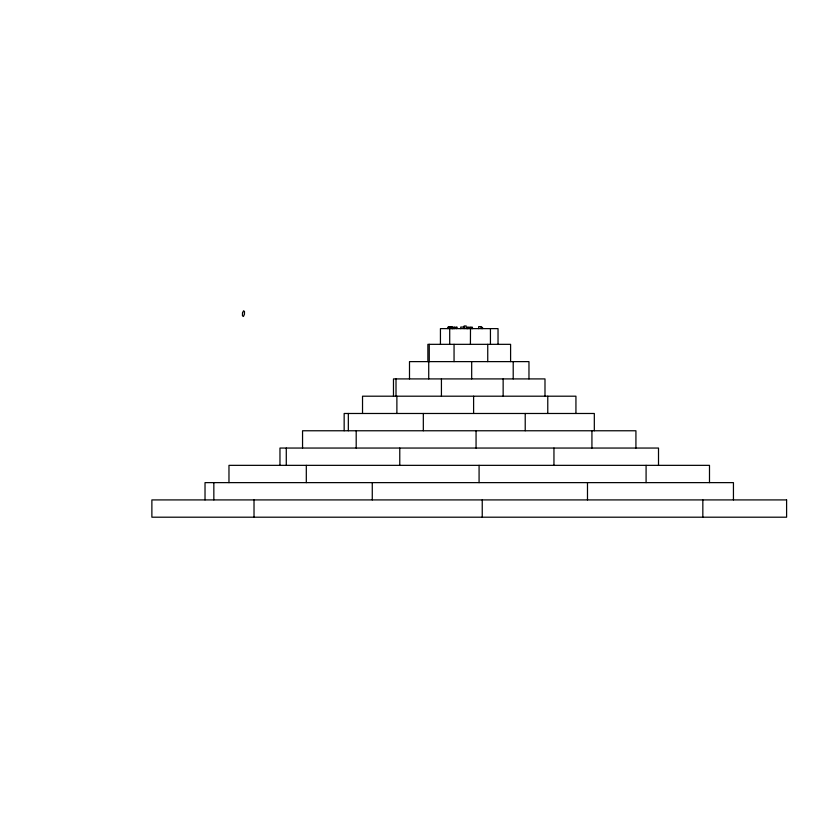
<?xml version="1.0" encoding="UTF-8"?>
<svg xmlns="http://www.w3.org/2000/svg" width="828" height="828" viewBox="0 0 828 828"><rect width="100%" height="100%" fill="white"/><g stroke="black" fill="none" stroke-linecap="round" stroke-linejoin="round"><path stroke-width="1.24" d="M464.125 327.06L460.741 327.06L460.741 328.623M451.788 327.246L457.346 327.246M481.223 327.422L482.548 327.422L482.548 328.623M733.442 499.915L733.442 482.631L205.023 482.631L205.023 499.915M709.492 482.631L709.492 465.346L228.973 465.346L228.973 482.631M702.837 499.915L702.837 517.2M658.508 465.346L658.508 448.051L279.967 448.051L279.967 465.346M646.088 465.346L646.088 482.631M635.925 448.051L635.925 430.767L302.551 430.767L302.551 448.051M594.318 430.767L594.318 413.482L344.158 413.482L344.158 430.767M591.927 430.767L591.927 448.051M587.487 482.631L587.487 499.915M575.936 413.482L575.936 396.198L362.529 396.198L362.529 413.482M553.953 448.051L553.953 465.346M547.774 396.198L547.774 413.482M544.99 396.198L544.99 378.913L393.476 378.913L393.476 396.198M528.968 378.913L528.968 361.619L409.498 361.619L409.498 378.913M525.221 413.482L525.221 430.767M513.205 361.619L513.205 378.913M510.597 361.619L510.597 344.334L427.879 344.334L427.879 361.619M503.145 378.913L503.145 396.198M498.032 344.334L498.032 328.623L440.434 328.623L440.434 344.334M490.435 328.623L490.435 344.334M487.744 344.334L487.744 361.619M482.238 499.915L482.238 517.2M481.223 328.623L481.223 326.615L478.677 326.615L478.677 328.623M479.081 465.346L479.081 482.631M476.059 430.767L476.059 448.051M473.606 396.198L473.606 413.482M472.446 328.623L472.446 327.288L467.261 327.288L467.261 328.623M471.856 327.288L471.856 328.623M471.681 361.619L471.681 378.913M470.49 327.288L470.418 344.334M468.886 327.288L468.886 328.623M467.654 327.288L467.654 328.623M466.195 328.623L466.195 325.963L464.125 325.963L464.125 328.623M456.445 327.246L456.445 328.623M454.582 327.246L454.582 328.623M454.054 344.334L454.054 361.619M453.019 328.623L453.019 327.495L447.917 327.495L447.917 328.623M452.875 327.495L452.875 328.623M452.719 327.246L452.719 328.623M451.767 327.495L451.767 328.623M451.695 327.495L451.695 326.729L448.279 326.729L448.279 327.495M450.37 326.729L450.37 327.495M449.707 328.623L449.707 344.334M449.604 326.729L449.604 327.495M449.304 327.495L449.304 328.623M441.427 378.913L441.427 396.198M429.256 344.334L429.256 361.619M428.728 361.619L428.728 378.913M423.325 413.482L423.325 430.767M399.769 448.051L399.769 465.346M396.881 396.198L396.881 413.482M396.012 378.913L396.012 396.198M372.269 482.631L372.269 499.915M356.195 430.767L356.195 448.051M348.329 413.482L348.329 430.767M306.308 465.346L306.308 482.631M286.281 448.051L286.281 465.346M254.02 499.915L254.02 517.2M213.841 482.631L213.841 499.915M242.5 312.974L242.459 315.81L243.422 316.472L244.446 314.288L244.488 311.452L243.525 310.8L242.5 312.974M786.6 499.915L151.876 499.915L151.876 517.2L786.6 517.2L786.6 499.915"/></g></svg>
